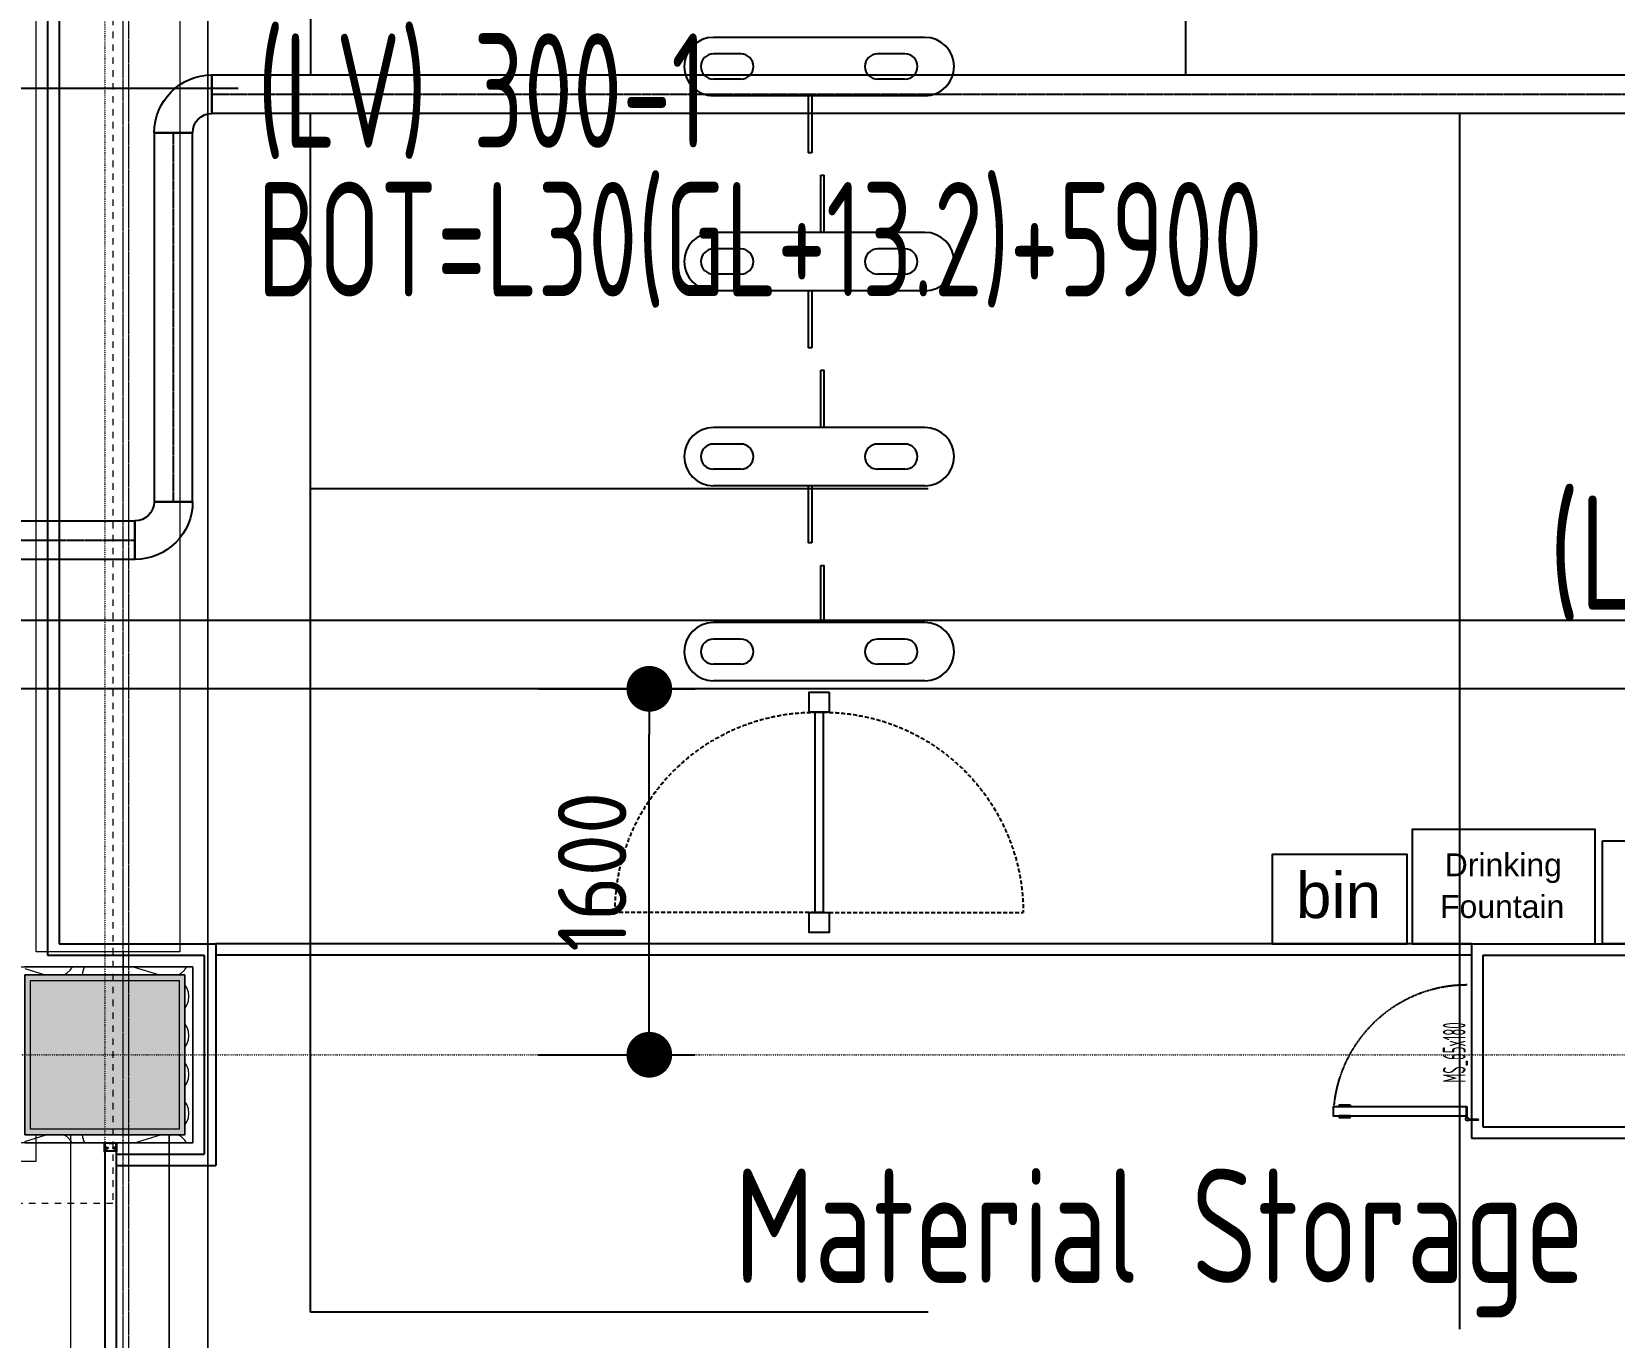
# Model space of a CAD drawing. Extents: x -32000 to 416743, y -254124 to 144214.
# Drawn here: x 243280 to 250200, y -1236 to 4474 of the extents above; entities that cross this region are included whole.
import ezdxf
from ezdxf.enums import TextEntityAlignment as Align

# ---------------------------------------------------------------- set-up
doc = ezdxf.new("R2010")
doc.units = 0
doc.header["$LTSCALE"] = 10
for name, pattern in [('H12PL4$0$JJP_三點線', [0.9, 0.3, -0.15, 0, -0.15, 0, -0.15, 0, -0.15]), ('H12PL4$0$JJP_虛線(退縮線、投影線、地下室範圍、非屬本工程、圖面分區)', [0.45, 0.3, -0.15]), ('X-F2-L30-FS-PIPE$0$CENTER2', [1.125, 0.75, -0.125, 0.125, -0.125]), ('XFDP30$0$18P3-XFDPB1-TG$0$14P5-XFDP10-TG$0$HIDDEN', [0.3, 0.2, -0.1]), ('XFDP30$0$HIDDEN', [0.3, 0.2, -0.1]), ('XFM7P40ICA$0$H12PL4$0$JJP_三點線', [0.9, 0.3, -0.15, 0, -0.15, 0, -0.15, 0, -0.15]), ('XFM7P40ICA$0$H12PL4$0$JJP_虛線(退縮線、投影線、地下室範圍、非屬本工程、圖面分區)', [0.45, 0.3, -0.15]), ('XFM7P40ICA$0$H12PL4$0$TAI_虛線', [5.644, 2.822, -2.822])]:
    doc.linetypes.add(name, pattern=pattern)
for name, color, linetype in [('H12PL4$0$A-WALL-EX', 252, 'Continuous'), ('H12PL4$0$A-WALL-IN', 252, 'Continuous'), ('H12PL4$0$S-COL', 252, 'Continuous'), ('H12PL4$0$S-GRID', 252, 'Continuous'), ('X-F2-L30-E-CT-LV-50K$0$E-CBL-DIM', 250, 'Continuous'), ('X-F2-L30-E-CT-LV-50K$0$E-CBL-EQPM', 230, 'Continuous'), ('X-F2-L30-E-CT-LV-50K$0$E-CBL-TXT', 250, 'Continuous'), ('X-F2-L30-FS-PIPE$0$F-SK-CEN', 1, 'X-F2-L30-FS-PIPE$0$CENTER2'), ('X-F2-L30-FS-PIPE$0$F-SK-LINE3', 100, 'Continuous'), ('X-F2-L30-FS-PIPE$0$F-SK-LINE4', 140, 'Continuous'), ('XFDP30$0$A-CR-TXT', 250, 'Continuous'), ('XFDP30$0$A-Door (50K)', 2, 'Continuous'), ('XFDP30$0$A-EQ (50K)', 2, 'Continuous'), ('XFDP30$0$A-Partition-Col (50K)', 1, 'Continuous'), ('XFDP30$0$A-W-P1S (50K)', 2, 'Continuous'), ('XFDP30$0$A-W-P2D (50K)', 2, 'Continuous'), ('XFDP30$0$A-W-R1S (Rockwool) (50K)', 2, 'Continuous'), ('XFDP30$0$B-Gowning room improvement', 15, 'Continuous'), ('XFM7P40ICA$0$H12PL4$0$A-ROOF', 252, 'Continuous'), ('XFM7P40ICA$0$H12PL4$0$A-WALL-EX', 252, 'Continuous'), ('XFM7P40ICA$0$H12PL4$0$A-WALL-IN', 252, 'Continuous'), ('XFM7P40ICA$0$H12PL4$0$Hattch', 252, 'Continuous'), ('XFM7P40ICA$0$H12PL4$0$L40_19_SIAGE1', 252, 'Continuous'), ('XFM7P40ICA$0$H12PL4$0$L40_19_SIAGE2', 252, 'Continuous'), ('XFM7P40ICA$0$H12PL4$0$L40_19_SIAGE3', 252, 'Continuous'), ('XFM7P40ICA$0$H12PL4$0$L40_19_STEEL2', 252, 'Continuous'), ('XFM7P40ICA$0$H12PL4$0$S-COL', 252, 'Continuous'), ('XFM7P40ICA$0$H12PL4$0$S-GRID', 252, 'Continuous')]:
    doc.layers.add(name, color=color, linetype=linetype)
doc.styles.add('X-F2-L30-E-CT-LV-50K$0$AA-TXT', font='isocp.shx', dxfattribs={"bigfont": 'chineset.shx'})
doc.styles.add('X-F2-L30-E-CT-LV-50K$0$XL4E1Q20-E6$0$AA-TXT', font='simplex.shx', dxfattribs={"width": 0.8})
doc.styles.add('XFDP30$0$AA-TXT', font='isocp.shx', dxfattribs={"width": 0.8, "bigfont": 'china.shx'})
doc.styles.add('XFDP30$0$shei', font='arial.ttf')
doc.dimstyles.new('X-F2-L30-E-CT-LV-50K$0$2000-dim', dxfattribs={"dimscale": 2000, "dimtxt": 0.15, "dimasz": 0.1, "dimexe": 0.1, "dimexo": 0.1, "dimgap": 0.05, "dimtad": 1, "dimdec": 0, "dimzin": 0, "dimdsep": 46, "dimtxsty": 'X-F2-L30-E-CT-LV-50K$0$AA-TXT', "dimblk": 'X-F2-L30-E-CT-LV-50K$0$_Dot', "dimcen": 2, "dimclrd": 256, "dimclre": 256, "dimclrt": 3, "dimadec": 0, "dimazin": 0, "dimtfac": 1, "dimtdec": 0, "dimtix": 1, "dimtmove": 2, "dimatfit": 3, "dimfxl": 0.1, "dimtvp": 1, "dimtolj": 1, "dimtzin": 0, "dimarcsym": 0})
doc.dimstyles.new('X-F2-L30-E-CT-LV-50K$0$XL4E1Q20-E6$0$adim-2000', dxfattribs={"dimscale": 2000, "dimtxt": 0.25, "dimasz": 0.25, "dimexe": 0.1, "dimexo": 0.5, "dimgap": 0.15, "dimtad": 0, "dimdec": 4, "dimdsep": 46, "dimlunit": 6, "dimtxsty": 'X-F2-L30-E-CT-LV-50K$0$XL4E1Q20-E6$0$AA-TXT', "dimcen": 2.5, "dimclrd": 256, "dimclre": 256, "dimclrt": 256, "dimadec": 0, "dimazin": 0, "dimtfac": 1, "dimtdec": 4, "dimtmove": 0, "dimatfit": 3, "dimfxl": 1, "dimtolj": 1, "dimtzin": 0, "dimlwd": -1, "dimlwe": -1, "dimarcsym": 0})

# ---------------------------------------------------------------- blocks, each defined once
blk = doc.blocks.new('H12PL4')
at = {"layer": 'H12PL4$0$A-WALL-EX', "lineweight": 0}
blk.add_line((243680.5, 450), (243680.5, 350), dxfattribs=at)
at = {"layer": 'H12PL4$0$A-WALL-EX', "linetype": 'H12PL4$0$JJP_虛線(退縮線、投影線、地下室範圍、非屬本工程、圖面分區)', "lineweight": 0, "flags": 128}
blk.add_lwpolyline([(243680.5, -2069.5), (243680.5, 29919.5)], dxfattribs=at)
at = {"layer": 'H12PL4$0$A-WALL-EX', "lineweight": 0, "flags": 128}
blk.add_lwpolyline([(243928, 450), (243680.5, 450)], dxfattribs=at)
at = {"layer": 'H12PL4$0$A-WALL-IN', "lineweight": 0, "flags": 128}
for points in [[(243300, 450), (243300, 9425)], [(243928, 9425), (243928, 450)], [(244050, 450), (244050, 9425)], [(244050, 300), (244050, 450)], [(243950, 385), (243250, 385)], [(243985, 385), (243950, 385)], [(243985, -350), (243985, 385)], [(244050, -2100), (244050, 300)], [(243250, -385), (243985, -385)], [(243300, -465.1), (243300, -350)], [(243881, -350), (243881, -2213)], [(243985, -385), (243985, -350)], [(243150, -465.1), (243300, -465.1)]]:
    blk.add_lwpolyline(points, dxfattribs=at)
at = {"layer": 'H12PL4$0$S-COL', "lineweight": 0, "flags": 128}
blk.add_lwpolyline([(243250, -350), (243950, -350), (243950, 350), (243250, 350)], close=True, dxfattribs=at)
at = {"layer": 'H12PL4$0$S-GRID', "linetype": 'H12PL4$0$JJP_三點線', "lineweight": 0}
for p, q in [((243600, 128250), (243600, -28000)), ((-29000, 0), (289600, 0))]:
    blk.add_line(p, q, dxfattribs=at)
blk = doc.blocks.new('XFDP30$0$~bin')
blk.add_lwpolyline([(0, 0), (590, 0), (590, 390), (0, 390)], close=True)
at = {"style": 'XFDP30$0$shei'}
blk.add_text('bin', height=200, dxfattribs=at).set_placement((103.1, 112.6))
blk = doc.blocks.new('XFDP30$0$~glove')
at = {"layer": 'XFDP30$0$B-Gowning room improvement'}
blk.add_lwpolyline([(450, 0), (450, -900), (0, -900), (0, 0)], close=True, dxfattribs=at)
at = {"layer": 'XFDP30$0$B-Gowning room improvement', "style": 'XFDP30$0$shei'}
blk.add_text('Gloves', height=120, rotation=270, dxfattribs=at).set_placement((171.7, -195.2))
blk = doc.blocks.new('XFDP30$0$Door-S65ab')
for p, q in [((8.79, 55.44), (8.79, 60.34)), ((8.79, 60.34), (9.59, 60.34)), ((9.59, 55.44), (8.79, 55.44)), ((9.59, 60.34), (9.59, 55.44))]:
    blk.add_line(p, q)
at = {"ltscale": 5}
blk.add_lwpolyline([(8.79, 4.34), (8.79, 62.94), (4.79, 62.94), (4.79, 4.34)], close=True, dxfattribs=at)
blk.add_lwpolyline([(4.79, 55.44), (4.79, 60.34), (3.99, 60.34), (3.99, 55.44)], close=True)
at = {"ltscale": 500}
for points in [[(3.25, -0.65), (3.25, 3.85), (3, 3.85), (3, -0.65)], [(8.49, 4.84), (3.99, 4.84), (3.99, 4.59), (8.49, 4.59)]]:
    blk.add_lwpolyline(points, close=True, dxfattribs=at)
at = {"linetype": 'XFDP30$0$HIDDEN', "ltscale": 0.1}
blk.add_arc((3.45, 4.39), 58.55, 0, 84.16667, dxfattribs=at)
at = {"ltscale": 500, "extrusion": (0, 0, -1)}
blk.add_ellipse((3.45, 4.39), major_axis=(-0.495, 0.495), ratio=1, start_param=5.497787, end_param=11.780972, dxfattribs=at)
at = {"color": 9, "style": 'XFDP30$0$AA-TXT', "width": 0.45}
blk.add_attdef('65X180', text='', height=10, dxfattribs=at).set_placement((32.5, 10), align=Align.MIDDLE_CENTER)
blk = doc.blocks.new('XFDP30$0$A$C189771DD')
at = {"linetype": 'XFDP30$0$18P3-XFDPB1-TG$0$14P5-XFDP10-TG$0$HIDDEN'}
for p, q in [((110, 104), (110, 204)), ((110, 100), (110, 0))]:
    blk.add_line(p, q, dxfattribs=at)
for points in [[(0, 97), (10, 97), (10, 107), (0, 107)], [(10, 104), (10, 100), (110, 100), (110, 104)], [(110, 97), (120, 97), (120, 107), (110, 107)]]:
    blk.add_lwpolyline(points, close=True)
for centre, start, end in [((110, 104), 89.99838, 180.00162), ((110, 100), 179.99838, 270.00162)]:
    blk.add_arc(centre, 100, start, end, dxfattribs=at)
blk = doc.blocks.new('XFDP30$0$TP1-50-Partition_Col-side')
blk.add_lwpolyline([(-2.53, -4), (-2.53, -3.88), (-2.58, -3.88), (-2.53, -3), (-2.53, -0.3), (-2.38, -0.15), (-0.65, -0.15), (-0.5, -0.25), (-0.05, -0.25), (0, -0.22), (0.05, -0.25), (0.5, -0.25), (0.65, -0.15), (2.37, -0.15), (2.52, -0.3), (2.52, -3), (2.57, -3.88), (2.52, -3.88), (2.52, -4), (2.67, -4), (2.67, 0), (-2.68, 0), (-2.68, -4)], close=True)
for points in [[(-1.6, -2.06), (-2.32, -2.06, 0.414213), (-2.44, -2.18), (-2.44, -3.64), (-2.5, -3.64), (-2.5, -2.18, -0.414213), (-2.32, -2), (-1.6, -2), (-1.6, -2.06)], [(1.6, -2.06), (2.32, -2.06, -0.414213), (2.44, -2.18), (2.44, -3.64), (2.5, -3.64), (2.5, -2.18, 0.414213), (2.32, -2), (1.6, -2), (1.6, -2.06)]]:
    blk.add_lwpolyline(points, format="xyb")
blk.add_lwpolyline([(2.24, -3.56), (-2.24, -3.56, -0.414214), (-2.31, -3.49), (-2.31, -2.59, -0.414214), (-2.24, -2.52), (-1.28, -2.52, 0.414214), (-1.1, -2.34), (-1.1, -2.24, 0.414214), (-1.28, -2.06), (-1.89, -2.06), (-1.89, -2.14), (-1.28, -2.14, -0.414214), (-1.18, -2.24), (-1.18, -2.34, -0.414214), (-1.28, -2.44), (-2.24, -2.44, 0.414214), (-2.39, -2.59), (-2.39, -3.49, 0.414214), (-2.24, -3.64), (2.24, -3.64, 0.414214), (2.39, -3.49), (2.39, -2.59, 0.414214), (2.24, -2.44), (1.28, -2.44, -0.414214), (1.18, -2.34), (1.18, -2.24, -0.414214), (1.28, -2.14), (1.89, -2.14), (1.89, -2.06), (1.28, -2.06, 0.414214), (1.1, -2.24), (1.1, -2.34, 0.414214), (1.28, -2.52), (2.24, -2.52, -0.414214), (2.31, -2.59), (2.31, -3.49, -0.414214)], format="xyb", close=True)
blk = doc.blocks.new('XFDP30')
at = {"layer": 'XFDP30$0$A-EQ (50K)'}
for p, q in [((247185.8, 4448.6), (246260.8, 4448.6)), ((246380.8, 4376.1), (246260.8, 4376.1)), ((247098.6, 4376.1), (246978.6, 4376.1)), ((246380.8, 4266.1), (246260.8, 4266.1)), ((247098.6, 4266.1), (246978.6, 4266.1)), ((247185.8, 4193.6), (246260.8, 4193.6)), ((246675.8, 4193.6), (246675.8, 3943.6)), ((246690.8, 4193.6), (246690.8, 3943.6)), ((246690.8, 3943.6), (246675.8, 3943.6)), ((246730.8, 3595.8), (246730.8, 3845.8)), ((246730.8, 3845.8), (246745.8, 3845.8)), ((246745.8, 3595.8), (246745.8, 3845.8)), ((247185.8, 3595.8), (246260.8, 3595.8)), ((246380.8, 3523.3), (246260.8, 3523.3)), ((247098.6, 3523.3), (246978.6, 3523.3)), ((246380.8, 3413.3), (246260.8, 3413.3)), ((247098.6, 3413.3), (246978.6, 3413.3)), ((247185.8, 3340.8), (246260.8, 3340.8)), ((246675.8, 3340.8), (246675.8, 3090.8)), ((246690.8, 3340.8), (246690.8, 3090.8)), ((246690.8, 3090.8), (246675.8, 3090.8)), ((246730.8, 2742.9), (246730.8, 2992.9)), ((246730.8, 2992.9), (246745.8, 2992.9)), ((246745.8, 2742.9), (246745.8, 2992.9)), ((247185.8, 2742.9), (246260.8, 2742.9)), ((246380.8, 2670.4), (246260.8, 2670.4)), ((247098.6, 2670.4), (246978.6, 2670.4)), ((246380.8, 2560.4), (246260.8, 2560.4)), ((247098.6, 2560.4), (246978.6, 2560.4)), ((247185.8, 2487.9), (246260.8, 2487.9)), ((246675.8, 2487.9), (246675.8, 2237.9)), ((246690.8, 2487.9), (246690.8, 2237.9)), ((246690.8, 2237.9), (246675.8, 2237.9)), ((246730.8, 1890), (246730.8, 2140)), ((246730.8, 2140), (246745.8, 2140)), ((246745.8, 1890), (246745.8, 2140)), ((247185.8, 1890), (246260.8, 1890)), ((246380.8, 1817.5), (246260.8, 1817.5)), ((247098.6, 1817.5), (246978.6, 1817.5)), ((246380.8, 1707.5), (246260.8, 1707.5)), ((247098.6, 1707.5), (246978.6, 1707.5)), ((247185.8, 1635), (246260.8, 1635))]:
    blk.add_line(p, q, dxfattribs=at)
for centre, radius, start, end in [((246260.8, 4321.1), 127.5, 90, 270), ((247185.8, 4321.1), 127.5, 270, 90), ((246260.8, 4321.1), 55, 90, 270), ((246380.8, 4321.1), 55, 270, 90), ((246978.6, 4321.1), 55, 90, 270), ((247098.6, 4321.1), 55, 270, 90), ((246260.8, 3468.3), 127.5, 90, 270), ((247185.8, 3468.3), 127.5, 270, 90), ((246260.8, 3468.3), 55, 90, 270), ((246380.8, 3468.3), 55, 270, 90), ((246978.6, 3468.3), 55, 90, 270), ((247098.6, 3468.3), 55, 270, 90), ((246260.8, 2615.4), 127.5, 90, 270), ((247185.8, 2615.4), 127.5, 270, 90), ((246260.8, 2615.4), 55, 90, 270), ((246380.8, 2615.4), 55, 270, 90), ((246978.6, 2615.4), 55, 90, 270), ((247098.6, 2615.4), 55, 270, 90), ((246260.8, 1762.5), 127.5, 90, 270), ((247185.8, 1762.5), 127.5, 270, 90), ((246260.8, 1762.5), 55, 90, 270), ((246380.8, 1762.5), 55, 270, 90), ((246978.6, 1762.5), 55, 90, 270), ((247098.6, 1762.5), 55, 270, 90)]:
    blk.add_arc(centre, radius, start, end, dxfattribs=at)
at = {"layer": 'XFDP30$0$A-W-P1S (50K)'}
for p, q in [((243350, 10425), (243350, 435)), ((243400, 10425), (243400, 485)), ((243400, 485), (244085, 485)), ((244085, 485), (244085, -485)), ((249575, 485), (249575, -365)), ((249575, 485), (256825, 485)), ((243350, 435), (244035, 435)), ((244035, 435), (244035, -435)), ((249625, 435), (249625, -315)), ((249625, 435), (256775, 435)), ((249625, -315), (252025, -315)), ((249575, -365), (251975, -365)), ((243650, -435), (244035, -435)), ((243650, -485), (244085, -485))]:
    blk.add_line(p, q, dxfattribs=at)
at = {"layer": 'XFDP30$0$A-W-P2D (50K)'}
for p, q in [((249575, 485), (244085, 485)), ((249575, 435), (244085, 435))]:
    blk.add_line(p, q, dxfattribs=at)
at = {"layer": 'XFDP30$0$A-W-R1S (Rockwool) (50K)'}
for p, q in [((243600, -385), (243600, -2050)), ((243650, -385), (243650, -2000))]:
    blk.add_line(p, q, dxfattribs=at)
at = {"layer": 'XFDP30$0$B-Gowning room improvement'}
blk.add_lwpolyline([(249315.7, 485), (250115.7, 485), (250115.7, 985), (249315.7, 985)], close=True, dxfattribs=at)
at = {"layer": 'XFDP30$0$A-Door (50K)', "xscale": 10, "yscale": 10, "zscale": 10, "rotation": 90}
blk.add_blockref('XFDP30$0$Door-S65ab', (249600, -315), dxfattribs=at).add_auto_attribs({'65X180': 'MS_65x180'})
at = {"layer": 'XFDP30$0$A-EQ (50K)', "linetype": 'XFDP30$0$HIDDEN', "ltscale": 0.1, "xscale": -8.750000000000004, "yscale": 8.750000000000004, "zscale": 8.75, "rotation": 90}
blk.add_blockref('XFDP30$0$A$C189771DD', (247615.8, 1585), dxfattribs=at)
at = {"layer": 'XFDP30$0$A-Partition-Col (50K)', "xscale": -10, "yscale": 10, "zscale": 10}
blk.add_blockref('XFDP30$0$TP1-50-Partition_Col-side', (243625, -385, 0), dxfattribs=at)
at = {"layer": 'XFDP30$0$B-Gowning room improvement', "color": 5, "rotation": 90}
blk.add_blockref('XFDP30$0$~glove', (250148.4, 485), dxfattribs=at)
at = {"layer": 'XFDP30$0$B-Gowning room improvement'}
blk.add_blockref('XFDP30$0$~bin', (248704.6, 485), dxfattribs=at)
at = {"layer": 'XFDP30$0$A-CR-TXT', "style": 'XFDP30$0$AA-TXT', "width": 0.8}
blk.add_text('Material Storage Room', height=500, dxfattribs=at).set_placement((248902.5, -822.1), align=Align.MIDDLE)
at = {"layer": 'XFDP30$0$B-Gowning room improvement', "style": 'XFDP30$0$shei'}
for s, p in [('Drinking', (249458.3, 780.6)), ('Fountain', (249437.8, 598.1))]:
    blk.add_text(s, height=100, dxfattribs=at).set_placement(p)
blk = doc.blocks.new('X-F2-L30-E-CT-LV-50K$0$_Dot')
at = {"color": 0, "linetype": 'ByBlock', "lineweight": -2}
blk.add_line((-0.5, 0), (-1, 0), dxfattribs=at)
at = {"color": 0, "linetype": 'ByBlock', "const_width": 0.5}
blk.add_lwpolyline([(-0.25, 0, 1), (0.25, 0, 1)], format="xyb", close=True, dxfattribs=at)
blk = doc.blocks.new('*D1073')
at = {"layer": 'DEFPOINTS', "color": 0, "transparency": 16777216}
for p in [(245296.9, 1600), (245980.7, 1600), (245296.9, 0)]:
    blk.add_point(p, dxfattribs=at)
at = {"layer": 'X-F2-L30-E-CT-LV-50K$0$E-CBL-DIM', "lineweight": -2, "transparency": 16777216}
for p, q in [((245496.9, 1600), (246180.7, 1600)), ((245980.7, 200), (245980.7, 1400)), ((245496.9, 0), (246180.7, 0))]:
    blk.add_line(p, q, dxfattribs=at)
at = {"layer": 'X-F2-L30-E-CT-LV-50K$0$E-CBL-DIM', "lineweight": -2, "transparency": 16777216, "xscale": 200, "yscale": 200, "zscale": 200}
for p, rotation in [((245980.7, 1600), 90), ((245980.7, 0), 270)]:
    blk.add_blockref('X-F2-L30-E-CT-LV-50K$0$_Dot', p, dxfattribs=dict(at, rotation=rotation))
at = {"layer": 'X-F2-L30-E-CT-LV-50K$0$E-CBL-DIM', "transparency": 16777216, "insert": (245730.7, 800), "char_height": 300, "attachment_point": 5, "rotation": 90, "style": 'X-F2-L30-E-CT-LV-50K$0$AA-TXT'}
blk.add_mtext('\\A1;1600', dxfattribs=at)
blk = doc.blocks.new('XFM7P40ICA$0$H12PL4')
at = {"layer": 'XFM7P40ICA$0$H12PL4$0$Hattch', "linetype": 'Continuous', "lineweight": 0}
blk.add_hatch(color=256, dxfattribs=at).paths.add_polyline_path([(243250, -350), (243950, -350), (243950, 350), (243250, 350)])
at = {"layer": 'XFM7P40ICA$0$H12PL4$0$A-ROOF', "linetype": 'XFM7P40ICA$0$H12PL4$0$TAI_虛線', "lineweight": 0, "flags": 128}
for points in [[(243635, 30380), (243635, -650)], [(243635, -650), (151609, -650)]]:
    blk.add_lwpolyline(points, dxfattribs=at)
at = {"layer": 'XFM7P40ICA$0$H12PL4$0$A-WALL-EX', "lineweight": 0}
blk.add_line((243680.5, 450), (243680.5, 350), dxfattribs=at)
at = {"layer": 'XFM7P40ICA$0$H12PL4$0$A-WALL-EX', "linetype": 'XFM7P40ICA$0$H12PL4$0$JJP_虛線(退縮線、投影線、地下室範圍、非屬本工程、圖面分區)', "lineweight": 0, "flags": 128}
for points in [[(243680.5, -2069.5), (243680.5, 29919.5)], [(243705, -2027.9), (243705, 29895)]]:
    blk.add_lwpolyline(points, dxfattribs=at)
at = {"layer": 'XFM7P40ICA$0$H12PL4$0$A-WALL-EX', "lineweight": 0, "flags": 128}
for points in [[(243300, 450), (243300, 9425)], [(243928, 9425), (243928, 450)], [(244050, 450), (244050, 9425)], [(243928, 450), (243680.5, 450)], [(244050, 300), (244050, 450)], [(244050, -2100), (244050, 300)], [(243300, -465.1), (243300, -350)], [(243881, -350), (243881, -2213)], [(243150, -465.1), (243300, -465.1)]]:
    blk.add_lwpolyline(points, dxfattribs=at)
at = {"layer": 'XFM7P40ICA$0$H12PL4$0$A-WALL-IN', "lineweight": 0, "flags": 128}
for points in [[(243950, 385), (243250, 385)], [(243985, 385), (243950, 385)], [(243985, -350), (243985, 385)], [(243250, -385), (243985, -385)], [(243985, -385), (243985, -350)]]:
    blk.add_lwpolyline(points, dxfattribs=at)
at = {"layer": 'XFM7P40ICA$0$H12PL4$0$Hattch', "lineweight": 0}
for p, q in [((243250, 377.2), (243338.6, 350)), ((243422.5, 350), (243433.8, 356.5)), ((243433.8, 356.5), (243448.1, 369.9)), ((243448.1, 369.9), (243458.1, 385)), ((243502.3, 359.5), (243501.2, 350)), ((243509, 377.9), (243502.3, 359.5)), ((243513.7, 385), (243509, 377.9)), ((243724.6, 385), (243838.6, 350)), ((243922.5, 350), (243933.8, 356.5)), ((243933.8, 356.5), (243948.1, 369.9)), ((243948.1, 369.9), (243950, 372.7)), ((243950, 372.7), (243958.1, 385)), ((243959, 292.2), (243950, 305.8)), ((243965.7, 273.7), (243959, 292.2)), ((243950, 202.7), (243959, 216.3)), ((243959, 216.3), (243965.7, 234.7)), ((243968, 254.2), (243965.7, 273.7)), ((243965.7, 234.7), (243968, 254.2)), ((243959, 122.2), (243950, 135.8)), ((243965.7, 103.7), (243959, 122.2)), ((243968, 84.2), (243965.7, 103.7)), ((243965.7, 64.7), (243968, 84.2)), ((243950, 32.7), (243959, 46.3)), ((243959, 46.3), (243965.7, 64.7)), ((243959, -47.8), (243950, -34.2)), ((243965.7, -66.3), (243959, -47.8)), ((243968, -85.8), (243965.7, -66.3)), ((243950, -137.3), (243959, -123.7)), ((243959, -123.7), (243965.7, -105.3)), ((243965.7, -105.3), (243968, -85.8)), ((243959, -217.8), (243950, -204.2)), ((243965.7, -236.3), (243959, -217.8)), ((243959, -293.7), (243965.7, -275.3)), ((243968, -255.8), (243965.7, -236.3)), ((243965.7, -275.3), (243968, -255.8)), ((243950, -307.3), (243959, -293.7)), ((243250, -378.7), (243343.5, -350)), ((243433.8, -358), (243419.8, -350)), ((243448.1, -371.4), (243433.8, -358)), ((243457.1, -385), (243448.1, -371.4)), ((243501, -350), (243502.3, -361)), ((243502.3, -361), (243509, -379.5)), ((243509, -379.5), (243512.7, -385)), ((243729.6, -385), (243843.5, -350)), ((243933.8, -358), (243919.8, -350)), ((243948.1, -371.4), (243933.8, -358)), ((243950, -374.2), (243948.1, -371.4)), ((243957.1, -385), (243950, -374.2))]:
    blk.add_line(p, q, dxfattribs=at)
at = {"layer": 'XFM7P40ICA$0$H12PL4$0$L40_19_SIAGE1', "lineweight": 0}
blk.add_line((244050, 9425), (244050, -2100), dxfattribs=at)
at = {"layer": 'XFM7P40ICA$0$H12PL4$0$L40_19_SIAGE2', "lineweight": 0}
for p, q in [((243300, 450), (243300, 9425)), ((243928, 9425), (243928, 450)), ((243928, 450), (243300, 450))]:
    blk.add_line(p, q, dxfattribs=at)
at = {"layer": 'XFM7P40ICA$0$H12PL4$0$L40_19_SIAGE3', "lineweight": 0}
for p, q in [((243450, -350), (243450, -2530.5)), ((243880.5, -350), (243880.5, -2212.5))]:
    blk.add_line(p, q, dxfattribs=at)
at = {"layer": 'XFM7P40ICA$0$H12PL4$0$L40_19_SIAGE3', "lineweight": 0, "flags": 128}
blk.add_lwpolyline([(243215, -385), (243215, 385), (243985, 385), (243985, -385)], close=True, dxfattribs=at)
at = {"layer": 'XFM7P40ICA$0$H12PL4$0$L40_19_STEEL2', "lineweight": 0, "flags": 128}
for points in [[(243250, -350), (243250, 350), (243950, 350), (243950, -350)], [(243275, -325), (243275, 325), (243925, 325), (243925, -325)]]:
    blk.add_lwpolyline(points, close=True, dxfattribs=at)
at = {"layer": 'XFM7P40ICA$0$H12PL4$0$S-COL', "lineweight": 0, "flags": 128}
blk.add_lwpolyline([(243250, -350), (243950, -350), (243950, 350), (243250, 350)], close=True, dxfattribs=at)
at = {"layer": 'XFM7P40ICA$0$H12PL4$0$S-GRID', "linetype": 'XFM7P40ICA$0$H12PL4$0$JJP_三點線', "lineweight": 0}
for p, q in [((243600, 128250), (243600, -28000)), ((-29000, 0), (289600, 0))]:
    blk.add_line(p, q, dxfattribs=at)
blk = doc.blocks.new('XFM7P40ICA')
blk.add_blockref('XFM7P40ICA$0$H12PL4', (0, 0))
blk = doc.blocks.new('X-F2-L30-FS-PIPE$0$901-6')
for p, q in [((16.83, 25.24), (16.83, 8.41)), ((-8.41, 0), (8.41, 0))]:
    blk.add_line(p, q)
for radius in [25.24, 8.41]:
    blk.add_arc((16.83, 0), radius, 90, 180)
blk = doc.blocks.new('X-F2-L30-FS-PIPE')
at = {"layer": 'X-F2-L30-FS-PIPE$0$F-SK-CEN'}
for p, q in [((244068.3, 4200, 0), (263025, 4200, 0)), ((243900, 2418.3, 0), (243900, 4031.7, 0)), ((237942.9, 2250, 0), (243731.7, 2250, 0))]:
    blk.add_line(p, q, dxfattribs=at)
at = {"layer": 'X-F2-L30-FS-PIPE$0$F-SK-LINE3'}
for p, q in [((244500, 14325), (244500, 4284.1)), ((248325, 14325), (248325, 4284.1)), ((244500, -1125), (244500, 4115.9)), ((249525, -1200), (249525, 4115.9)), ((247200, 2475), (244500, 2475)), ((247200, -1125), (244500, -1125))]:
    blk.add_line(p, q, dxfattribs=at)
at = {"layer": 'X-F2-L30-FS-PIPE$0$F-SK-LINE4'}
blk.add_lwpolyline([(244068.3, 4115.9), (244068.3, 4284.1), (263025, 4284.1), (263025, 4115.9)], close=True, dxfattribs=at)
at = {"layer": 'X-F2-L30-FS-PIPE$0$F-SK-LINE4', "elevation": 0}
for points in [[(243815.9, 2418.3), (243984.1, 2418.3), (243984.1, 4031.7), (243815.9, 4031.7)], [(237942.9, 2165.9), (237942.9, 2334.1), (243731.7, 2334.1), (243731.7, 2165.9)]]:
    blk.add_lwpolyline(points, close=True, dxfattribs=at)
at = {"layer": 'X-F2-L30-FS-PIPE$0$F-SK-LINE4', "xscale": -10, "yscale": 10, "zscale": 10}
for p, rotation in [((244068.3, 4200), 90), ((243731.7, 2250, 0), 270)]:
    blk.add_blockref('X-F2-L30-FS-PIPE$0$901-6', p, dxfattribs=dict(at, rotation=rotation))
blk = doc.blocks.new('X-F2-L30-E-CT-LV-50K')
at = {"layer": 'X-F2-L30-E-CT-LV-50K$0$E-CBL-EQPM'}
blk.add_lwpolyline([(238325, 1900), (254525, 1900), (254525, 1600), (238325, 1600)], close=True, dxfattribs=at)
at = {"layer": 'X-F2-L30-E-CT-LV-50K$0$E-CBL-TXT', "style": 'X-F2-L30-E-CT-LV-50K$0$AA-TXT'}
for s, width, p in [('(LV) 300-1', 0.7, (244266.1, 4216)), ('BOT=L30(GL+13.2)+5900', 0.7, (244266.1, 3566)), ('(LV) 300-1 BOT=L30(GL+13.2)+3600', 0.8, (249913.4, 2195.5))]:
    blk.add_text(s, height=500, dxfattribs=dict(at, width=width)).set_placement(p, align=Align.MIDDLE_LEFT)
at = {"layer": 'X-F2-L30-E-CT-LV-50K$0$E-CBL-DIM'}
dim = blk.add_linear_dim(base=(245980.7, 1600), p1=(245296.9, 0), p2=(245296.9, 1600), angle=90, dimstyle='X-F2-L30-E-CT-LV-50K$0$2000-dim', override={"dimclrt": 256}, dxfattribs=at)
dim.commit()
dim.dimension.update_dxf_attribs({"geometry": '*D1073', "text_midpoint": (245730.7, 800)})
at = {"layer": 'X-F2-L30-E-CT-LV-50K$0$E-CBL-TXT'}
blk.add_leader([(241428.3, 1900), (243182.8, 4227.2), (244182.8, 4227.2)], dimstyle='X-F2-L30-E-CT-LV-50K$0$XL4E1Q20-E6$0$adim-2000', dxfattribs=at)

msp = doc.modelspace()

# ---------------------------------------------------------------- block references
for name in ['H12PL4', 'XFM7P40ICA', 'XFDP30', 'X-F2-L30-E-CT-LV-50K', 'X-F2-L30-FS-PIPE']:
    msp.add_blockref(name, (0, 0))

doc.saveas('drawing.dxf')
